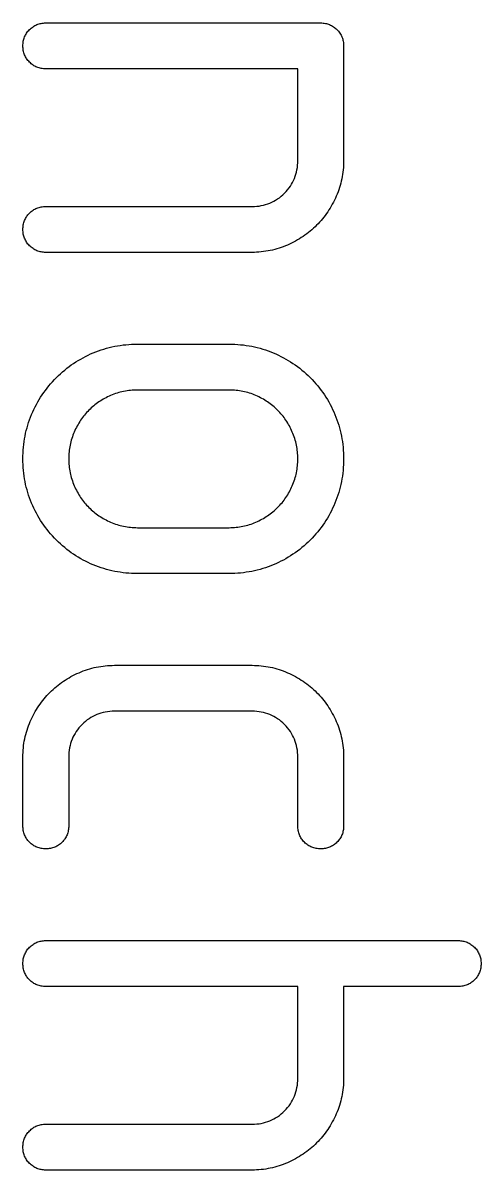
# Model space of a CAD drawing. Extents: x -220 to 711, y -42 to 774.
# Drawn here: x -164.97 to -146.97, y 170.2 to 215.2 of the extents above; entities that cross this region are included whole.
import ezdxf

# ---------------------------------------------------------------- set-up
doc = ezdxf.new("R2010")
doc.units = 0
doc.layers.get('0').update_dxf_attribs({"linetype": 'CONTINUOUS'})

msp = doc.modelspace()

# ---------------------------------------------------------------- linework, layer by layer
for p, q in [((-164.0703, 215.199), (-153.2703, 215.199)), ((-152.3703, 214.299), (-152.3703, 209.799)), ((-154.1703, 213.399), (-164.0703, 213.399)), ((-154.1703, 209.799), (-154.1703, 213.399)), ((-164.0703, 207.999), (-155.9703, 207.999)), ((-155.9703, 206.199), (-164.0703, 206.199)), ((-160.4703, 202.599), (-156.8703, 202.599)), ((-156.8703, 200.799), (-160.4703, 200.799)), ((-160.4703, 195.399), (-156.8703, 195.399)), ((-156.8703, 193.599), (-160.4703, 193.599)), ((-161.3703, 189.999), (-155.9703, 189.999)), ((-155.9703, 188.199), (-161.3703, 188.199)), ((-164.9703, 183.699), (-164.9703, 186.399)), ((-163.1703, 186.399), (-163.1703, 183.699)), ((-154.1703, 183.699), (-154.1703, 186.399)), ((-152.3703, 186.399), (-152.3703, 183.699)), ((-164.0703, 179.199), (-147.8703, 179.199)), ((-154.1703, 177.399), (-164.0703, 177.399)), ((-154.1703, 173.799), (-154.1703, 177.399)), ((-147.8703, 177.399), (-152.3703, 177.399)), ((-152.3703, 177.399), (-152.3703, 173.799)), ((-164.0703, 171.999), (-155.9703, 171.999)), ((-155.9703, 170.199), (-164.0703, 170.199))]:
    msp.add_line(p, q)
for points in [[(-164.7093, 214.938), (-164.6763, 214.9696), (-164.6423, 214.9991), (-164.6074, 215.0267), (-164.5715, 215.0521), (-164.5348, 215.0756), (-164.4971, 215.097), (-164.4586, 215.1164), (-164.4191, 215.1337), (-164.3787, 215.149), (-164.3374, 215.1623), (-164.2952, 215.1735), (-164.252, 215.1826), (-164.208, 215.1898), (-164.163, 215.1949), (-164.1171, 215.1979), (-164.0703, 215.199)], [(-153.2703, 215.199), (-153.2235, 215.1979), (-153.1777, 215.1949), (-153.1327, 215.1898), (-153.0887, 215.1826), (-153.0455, 215.1735), (-153.0033, 215.1623), (-152.962, 215.149), (-152.9216, 215.1337), (-152.8821, 215.1164), (-152.8435, 215.097), (-152.8059, 215.0756), (-152.7692, 215.0521), (-152.7333, 215.0267), (-152.6984, 214.9991), (-152.6644, 214.9696), (-152.6313, 214.938)], [(-164.9703, 214.299), (-164.9693, 214.3458), (-164.9663, 214.3916), (-164.9612, 214.4366), (-164.954, 214.4806), (-164.9449, 214.5238), (-164.9336, 214.566), (-164.9204, 214.6073), (-164.9051, 214.6477), (-164.8878, 214.6872), (-164.8684, 214.7258), (-164.847, 214.7634), (-164.8235, 214.8001), (-164.798, 214.836), (-164.7705, 214.8709), (-164.7409, 214.9049), (-164.7093, 214.938)], [(-152.6313, 214.938), (-152.5997, 214.9049), (-152.5702, 214.8709), (-152.5426, 214.836), (-152.5172, 214.8001), (-152.4937, 214.7634), (-152.4723, 214.7258), (-152.4529, 214.6872), (-152.4356, 214.6477), (-152.4203, 214.6073), (-152.407, 214.566), (-152.3958, 214.5238), (-152.3867, 214.4806), (-152.3795, 214.4366), (-152.3744, 214.3916), (-152.3714, 214.3458), (-152.3703, 214.299)], [(-164.7093, 213.66), (-164.7409, 213.693), (-164.7705, 213.727), (-164.798, 213.7619), (-164.8235, 213.7978), (-164.847, 213.8345), (-164.8684, 213.8722), (-164.8878, 213.9107), (-164.9051, 213.9502), (-164.9204, 213.9906), (-164.9336, 214.0319), (-164.9449, 214.0741), (-164.954, 214.1173), (-164.9612, 214.1613), (-164.9663, 214.2063), (-164.9693, 214.2522), (-164.9703, 214.299)], [(-164.0703, 213.399), (-164.1171, 213.4), (-164.163, 213.403), (-164.208, 213.4081), (-164.252, 213.4153), (-164.2952, 213.4244), (-164.3374, 213.4357), (-164.3787, 213.4489), (-164.4191, 213.4642), (-164.4586, 213.4815), (-164.4971, 213.5009), (-164.5348, 213.5223), (-164.5715, 213.5458), (-164.6074, 213.5713), (-164.6423, 213.5988), (-164.6763, 213.6284), (-164.7093, 213.66)], [(-154.6923, 208.521), (-154.6291, 208.5871), (-154.57, 208.6551), (-154.5149, 208.7249), (-154.464, 208.7966), (-154.4171, 208.8701), (-154.3742, 208.9454), (-154.3355, 209.0225), (-154.3008, 209.1015), (-154.2703, 209.1822), (-154.2437, 209.2649), (-154.2213, 209.3493), (-154.203, 209.4356), (-154.1887, 209.5237), (-154.1785, 209.6136), (-154.1724, 209.7054), (-154.1703, 209.799)], [(-152.3703, 209.799), (-152.3715, 209.707), (-152.3748, 209.6157), (-152.3805, 209.5251), (-152.3883, 209.435), (-152.3985, 209.3456), (-152.4108, 209.2568), (-152.4255, 209.1687), (-152.4423, 209.0812), (-152.4615, 208.9943), (-152.4828, 208.9081), (-152.5065, 208.8225), (-152.5323, 208.7375), (-152.5605, 208.6532), (-152.5908, 208.5695), (-152.6235, 208.4864), (-152.6583, 208.404)], [(-155.9703, 207.999), (-155.8768, 208.001), (-155.785, 208.0071), (-155.6951, 208.0173), (-155.607, 208.0316), (-155.5207, 208.0499), (-155.4362, 208.0724), (-155.3536, 208.0989), (-155.2728, 208.1295), (-155.1939, 208.1641), (-155.1167, 208.2029), (-155.0414, 208.2457), (-154.968, 208.2926), (-154.8963, 208.3436), (-154.8265, 208.3986), (-154.7585, 208.4577), (-154.6923, 208.521)], [(-152.6583, 208.404), (-152.6951, 208.3225), (-152.7334, 208.2424), (-152.7733, 208.1636), (-152.8147, 208.0861), (-152.8577, 208.01), (-152.9022, 207.9353), (-152.9482, 207.8618), (-152.9958, 207.7897), (-153.045, 207.7189), (-153.0957, 207.6495), (-153.1479, 207.5814), (-153.2017, 207.5146), (-153.2571, 207.4492), (-153.3139, 207.3851), (-153.3724, 207.3224), (-153.4323, 207.261)], [(-164.7093, 207.738), (-164.6763, 207.7696), (-164.6423, 207.7991), (-164.6074, 207.8267), (-164.5715, 207.8521), (-164.5348, 207.8756), (-164.4971, 207.897), (-164.4586, 207.9164), (-164.4191, 207.9337), (-164.3787, 207.949), (-164.3374, 207.9623), (-164.2952, 207.9735), (-164.252, 207.9826), (-164.208, 207.9898), (-164.163, 207.9949), (-164.1171, 207.9979), (-164.0703, 207.999)], [(-164.9703, 207.099), (-164.9693, 207.1458), (-164.9663, 207.1916), (-164.9612, 207.2366), (-164.954, 207.2806), (-164.9449, 207.3238), (-164.9336, 207.366), (-164.9204, 207.4073), (-164.9051, 207.4477), (-164.8878, 207.4872), (-164.8684, 207.5258), (-164.847, 207.5634), (-164.8235, 207.6001), (-164.798, 207.636), (-164.7705, 207.6709), (-164.7409, 207.7049), (-164.7093, 207.738)], [(-164.7093, 206.46), (-164.7409, 206.493), (-164.7705, 206.527), (-164.798, 206.5619), (-164.8235, 206.5978), (-164.847, 206.6345), (-164.8684, 206.6722), (-164.8878, 206.7107), (-164.9051, 206.7502), (-164.9204, 206.7906), (-164.9336, 206.8319), (-164.9449, 206.8741), (-164.954, 206.9173), (-164.9612, 206.9613), (-164.9663, 207.0063), (-164.9693, 207.0522), (-164.9703, 207.099)], [(-153.4323, 207.261), (-153.4938, 207.201), (-153.5565, 207.1426), (-153.6206, 207.0857), (-153.686, 207.0303), (-153.7528, 206.9765), (-153.8209, 206.9243), (-153.8903, 206.8736), (-153.9611, 206.8245), (-154.0332, 206.7769), (-154.1066, 206.7308), (-154.1814, 206.6863), (-154.2575, 206.6433), (-154.335, 206.6019), (-154.4138, 206.5621), (-154.4939, 206.5237), (-154.5753, 206.487)], [(-164.0703, 206.199), (-164.1171, 206.2), (-164.163, 206.203), (-164.208, 206.2081), (-164.252, 206.2153), (-164.2952, 206.2244), (-164.3374, 206.2357), (-164.3787, 206.2489), (-164.4191, 206.2642), (-164.4586, 206.2815), (-164.4971, 206.3009), (-164.5348, 206.3223), (-164.5715, 206.3458), (-164.6074, 206.3713), (-164.6423, 206.3988), (-164.6763, 206.4284), (-164.7093, 206.46)], [(-154.5753, 206.487), (-154.6578, 206.4521), (-154.7409, 206.4195), (-154.8246, 206.3891), (-154.9089, 206.361), (-154.9939, 206.3351), (-155.0795, 206.3115), (-155.1657, 206.2901), (-155.2526, 206.271), (-155.3401, 206.2541), (-155.4282, 206.2395), (-155.517, 206.2271), (-155.6064, 206.217), (-155.6964, 206.2091), (-155.7871, 206.2035), (-155.8784, 206.2001), (-155.9703, 206.199)], [(-162.2073, 202.257), (-162.1046, 202.2984), (-162.001, 202.3371), (-161.8967, 202.3732), (-161.7917, 202.4066), (-161.6858, 202.4373), (-161.5792, 202.4654), (-161.4718, 202.4907), (-161.3636, 202.5135), (-161.2546, 202.5335), (-161.1449, 202.5509), (-161.0344, 202.5656), (-160.9232, 202.5776), (-160.8111, 202.5869), (-160.6983, 202.5936), (-160.5847, 202.5976), (-160.4703, 202.599)], [(-156.8703, 202.599), (-156.756, 202.5976), (-156.6424, 202.5936), (-156.5296, 202.5869), (-156.4175, 202.5776), (-156.3063, 202.5656), (-156.1958, 202.5509), (-156.086, 202.5335), (-155.9771, 202.5135), (-155.8689, 202.4907), (-155.7615, 202.4654), (-155.6549, 202.4373), (-155.549, 202.4066), (-155.4439, 202.3732), (-155.3396, 202.3371), (-155.2361, 202.2984), (-155.1333, 202.257)], [(-163.6563, 201.285), (-163.5769, 201.3626), (-163.4959, 201.438), (-163.4134, 201.5111), (-163.3295, 201.582), (-163.2441, 201.6506), (-163.1573, 201.717), (-163.0689, 201.7811), (-162.9791, 201.843), (-162.8878, 201.9026), (-162.795, 201.96), (-162.7008, 202.0151), (-162.605, 202.068), (-162.5078, 202.1186), (-162.4091, 202.167), (-162.309, 202.2131), (-162.2073, 202.257)], [(-155.1333, 202.257), (-155.0317, 202.2131), (-154.9315, 202.167), (-154.8329, 202.1186), (-154.7357, 202.068), (-154.6399, 202.0151), (-154.5457, 201.96), (-154.4529, 201.9026), (-154.3616, 201.843), (-154.2718, 201.7811), (-154.1834, 201.717), (-154.0965, 201.6506), (-154.0112, 201.582), (-153.9272, 201.5111), (-153.8448, 201.438), (-153.7638, 201.3626), (-153.6843, 201.285)], [(-164.6283, 199.836), (-164.5845, 199.9376), (-164.5383, 200.0378), (-164.49, 200.1364), (-164.4393, 200.2336), (-164.3865, 200.3294), (-164.3313, 200.4236), (-164.274, 200.5164), (-164.2143, 200.6077), (-164.1525, 200.6975), (-164.0883, 200.7859), (-164.022, 200.8728), (-163.9533, 200.9581), (-163.8825, 201.0421), (-163.8093, 201.1245), (-163.734, 201.2055), (-163.6563, 201.285)], [(-153.6843, 201.285), (-153.6067, 201.2055), (-153.5313, 201.1245), (-153.4582, 201.0421), (-153.3873, 200.9581), (-153.3187, 200.8728), (-153.2523, 200.7859), (-153.1882, 200.6975), (-153.1263, 200.6077), (-153.0667, 200.5164), (-153.0093, 200.4236), (-152.9542, 200.3294), (-152.9013, 200.2336), (-152.8507, 200.1364), (-152.8023, 200.0378), (-152.7562, 199.9376), (-152.7123, 199.836)], [(-160.4703, 200.799), (-160.5398, 200.7981), (-160.6089, 200.7956), (-160.6774, 200.7914), (-160.7454, 200.7855), (-160.8129, 200.7779), (-160.88, 200.7686), (-160.9465, 200.7576), (-161.0126, 200.745), (-161.0782, 200.7306), (-161.1432, 200.7146), (-161.2078, 200.6969), (-161.2719, 200.6775), (-161.3355, 200.6564), (-161.3986, 200.6336), (-161.4612, 200.6091), (-161.5233, 200.583)], [(-155.8173, 200.583), (-155.8795, 200.6091), (-155.9421, 200.6336), (-156.0052, 200.6564), (-156.0688, 200.6775), (-156.1329, 200.6969), (-156.1974, 200.7146), (-156.2625, 200.7306), (-156.3281, 200.745), (-156.3941, 200.7576), (-156.4607, 200.7686), (-156.5277, 200.7779), (-156.5953, 200.7855), (-156.6633, 200.7914), (-156.7318, 200.7956), (-156.8008, 200.7981), (-156.8703, 200.799)], [(-161.5233, 200.583), (-161.5847, 200.5554), (-161.645, 200.5267), (-161.7042, 200.4969), (-161.7624, 200.466), (-161.8195, 200.4339), (-161.8756, 200.4007), (-161.9306, 200.3664), (-161.9846, 200.331), (-162.0375, 200.2944), (-162.0894, 200.2567), (-162.1402, 200.2179), (-162.1899, 200.178), (-162.2386, 200.1369), (-162.2862, 200.0947), (-162.3328, 200.0514), (-162.3783, 200.007)], [(-154.9623, 200.007), (-155.0079, 200.0514), (-155.0544, 200.0947), (-155.1021, 200.1369), (-155.1508, 200.178), (-155.2005, 200.2179), (-155.2513, 200.2567), (-155.3032, 200.2944), (-155.3561, 200.331), (-155.4101, 200.3664), (-155.4651, 200.4007), (-155.5211, 200.4339), (-155.5783, 200.466), (-155.6365, 200.4969), (-155.6957, 200.5267), (-155.756, 200.5554), (-155.8173, 200.583)], [(-164.9703, 198.099), (-164.969, 198.2133), (-164.965, 198.3269), (-164.9583, 198.4397), (-164.949, 198.5518), (-164.9369, 198.663), (-164.9222, 198.7735), (-164.9049, 198.8833), (-164.8848, 198.9922), (-164.8621, 199.1004), (-164.8367, 199.2078), (-164.8087, 199.3144), (-164.778, 199.4203), (-164.7446, 199.5254), (-164.7085, 199.6297), (-164.6698, 199.7332), (-164.6283, 199.836)], [(-162.3783, 200.007), (-162.4228, 199.9614), (-162.4661, 199.9148), (-162.5083, 199.8672), (-162.5493, 199.8185), (-162.5893, 199.7688), (-162.6281, 199.718), (-162.6658, 199.6661), (-162.7023, 199.6132), (-162.7378, 199.5592), (-162.7721, 199.5042), (-162.8053, 199.4482), (-162.8373, 199.391), (-162.8683, 199.3328), (-162.8981, 199.2736), (-162.9268, 199.2133), (-162.9543, 199.152)], [(-154.3863, 199.152), (-154.4139, 199.2133), (-154.4426, 199.2736), (-154.4724, 199.3328), (-154.5033, 199.391), (-154.5354, 199.4482), (-154.5686, 199.5042), (-154.6029, 199.5592), (-154.6383, 199.6132), (-154.6749, 199.6661), (-154.7126, 199.718), (-154.7514, 199.7688), (-154.7913, 199.8185), (-154.8324, 199.8672), (-154.8746, 199.9148), (-154.9179, 199.9614), (-154.9623, 200.007)], [(-152.7123, 199.836), (-152.6709, 199.7332), (-152.6322, 199.6297), (-152.5961, 199.5254), (-152.5627, 199.4203), (-152.532, 199.3144), (-152.5039, 199.2078), (-152.4786, 199.1004), (-152.4558, 198.9922), (-152.4358, 198.8833), (-152.4184, 198.7735), (-152.4037, 198.663), (-152.3917, 198.5518), (-152.3824, 198.4397), (-152.3757, 198.3269), (-152.3717, 198.2133), (-152.3703, 198.099)], [(-162.9543, 199.152), (-162.9805, 199.0898), (-163.005, 199.0272), (-163.0277, 198.9641), (-163.0488, 198.9005), (-163.0682, 198.8364), (-163.086, 198.7718), (-163.102, 198.7068), (-163.1163, 198.6412), (-163.129, 198.5752), (-163.14, 198.5086), (-163.1492, 198.4416), (-163.1568, 198.374), (-163.1627, 198.306), (-163.167, 198.2375), (-163.1695, 198.1685), (-163.1703, 198.099)], [(-154.1703, 198.099), (-154.1712, 198.1685), (-154.1737, 198.2375), (-154.1779, 198.306), (-154.1838, 198.374), (-154.1914, 198.4416), (-154.2007, 198.5086), (-154.2117, 198.5752), (-154.2243, 198.6412), (-154.2387, 198.7068), (-154.2547, 198.7718), (-154.2724, 198.8364), (-154.2918, 198.9005), (-154.3129, 198.9641), (-154.3357, 199.0272), (-154.3602, 199.0898), (-154.3863, 199.152)], [(-164.6283, 196.362), (-164.6698, 196.4647), (-164.7085, 196.5683), (-164.7446, 196.6726), (-164.778, 196.7776), (-164.8087, 196.8835), (-164.8367, 196.9901), (-164.8621, 197.0975), (-164.8848, 197.2057), (-164.9049, 197.3147), (-164.9222, 197.4244), (-164.9369, 197.5349), (-164.949, 197.6461), (-164.9583, 197.7582), (-164.965, 197.871), (-164.969, 197.9846), (-164.9703, 198.099)], [(-163.1703, 198.099), (-163.1695, 198.0295), (-163.167, 197.9604), (-163.1627, 197.8919), (-163.1568, 197.8239), (-163.1492, 197.7564), (-163.14, 197.6893), (-163.129, 197.6228), (-163.1163, 197.5567), (-163.102, 197.4911), (-163.086, 197.4261), (-163.0682, 197.3615), (-163.0488, 197.2974), (-163.0277, 197.2338), (-163.005, 197.1707), (-162.9805, 197.1081), (-162.9543, 197.046)], [(-154.3863, 197.046), (-154.3602, 197.1081), (-154.3357, 197.1707), (-154.3129, 197.2338), (-154.2918, 197.2974), (-154.2724, 197.3615), (-154.2547, 197.4261), (-154.2387, 197.4911), (-154.2243, 197.5567), (-154.2117, 197.6228), (-154.2007, 197.6893), (-154.1914, 197.7564), (-154.1838, 197.8239), (-154.1779, 197.8919), (-154.1737, 197.9604), (-154.1712, 198.0295), (-154.1703, 198.099)], [(-152.3703, 198.099), (-152.3717, 197.9846), (-152.3757, 197.871), (-152.3824, 197.7582), (-152.3917, 197.6461), (-152.4037, 197.5349), (-152.4184, 197.4244), (-152.4358, 197.3147), (-152.4558, 197.2057), (-152.4786, 197.0975), (-152.5039, 196.9901), (-152.532, 196.8835), (-152.5627, 196.7776), (-152.5961, 196.6726), (-152.6322, 196.5683), (-152.6709, 196.4647), (-152.7123, 196.362)], [(-162.9543, 197.046), (-162.9268, 196.9846), (-162.8981, 196.9243), (-162.8683, 196.8651), (-162.8373, 196.8069), (-162.8053, 196.7498), (-162.7721, 196.6937), (-162.7378, 196.6387), (-162.7023, 196.5847), (-162.6658, 196.5318), (-162.6281, 196.4799), (-162.5893, 196.4291), (-162.5493, 196.3794), (-162.5083, 196.3307), (-162.4661, 196.2831), (-162.4228, 196.2365), (-162.3783, 196.191)], [(-154.9623, 196.191), (-154.9179, 196.2365), (-154.8746, 196.2831), (-154.8324, 196.3307), (-154.7913, 196.3794), (-154.7514, 196.4291), (-154.7126, 196.4799), (-154.6749, 196.5318), (-154.6383, 196.5847), (-154.6029, 196.6387), (-154.5686, 196.6937), (-154.5354, 196.7498), (-154.5033, 196.8069), (-154.4724, 196.8651), (-154.4426, 196.9243), (-154.4139, 196.9846), (-154.3863, 197.046)], [(-163.6563, 194.913), (-163.734, 194.9924), (-163.8093, 195.0734), (-163.8825, 195.1559), (-163.9533, 195.2398), (-164.022, 195.3252), (-164.0883, 195.412), (-164.1525, 195.5004), (-164.2143, 195.5902), (-164.274, 195.6815), (-164.3313, 195.7743), (-164.3865, 195.8685), (-164.4393, 195.9643), (-164.49, 196.0615), (-164.5383, 196.1602), (-164.5845, 196.2603), (-164.6283, 196.362)], [(-152.7123, 196.362), (-152.7562, 196.2603), (-152.8023, 196.1602), (-152.8507, 196.0615), (-152.9013, 195.9643), (-152.9542, 195.8685), (-153.0093, 195.7743), (-153.0667, 195.6815), (-153.1263, 195.5902), (-153.1882, 195.5004), (-153.2523, 195.412), (-153.3187, 195.3252), (-153.3873, 195.2398), (-153.4582, 195.1559), (-153.5313, 195.0734), (-153.6067, 194.9924), (-153.6843, 194.913)], [(-162.3783, 196.191), (-162.3328, 196.1465), (-162.2862, 196.1032), (-162.2386, 196.061), (-162.1899, 196.02), (-162.1402, 195.98), (-162.0894, 195.9412), (-162.0375, 195.9035), (-161.9846, 195.867), (-161.9306, 195.8315), (-161.8756, 195.7972), (-161.8195, 195.764), (-161.7624, 195.732), (-161.7042, 195.701), (-161.645, 195.6712), (-161.5847, 195.6425), (-161.5233, 195.615)], [(-155.8173, 195.615), (-155.756, 195.6425), (-155.6957, 195.6712), (-155.6365, 195.701), (-155.5783, 195.732), (-155.5211, 195.764), (-155.4651, 195.7972), (-155.4101, 195.8315), (-155.3561, 195.867), (-155.3032, 195.9035), (-155.2513, 195.9412), (-155.2005, 195.98), (-155.1508, 196.02), (-155.1021, 196.061), (-155.0544, 196.1032), (-155.0079, 196.1465), (-154.9623, 196.191)], [(-161.5233, 195.615), (-161.4612, 195.5888), (-161.3986, 195.5643), (-161.3355, 195.5416), (-161.2719, 195.5205), (-161.2078, 195.5011), (-161.1432, 195.4833), (-161.0782, 195.4673), (-161.0126, 195.453), (-160.9465, 195.4403), (-160.88, 195.4293), (-160.8129, 195.4201), (-160.7454, 195.4125), (-160.6774, 195.4066), (-160.6089, 195.4023), (-160.5398, 195.3998), (-160.4703, 195.399)], [(-156.8703, 195.399), (-156.8008, 195.3998), (-156.7318, 195.4023), (-156.6633, 195.4066), (-156.5953, 195.4125), (-156.5277, 195.4201), (-156.4607, 195.4293), (-156.3941, 195.4403), (-156.3281, 195.453), (-156.2625, 195.4673), (-156.1974, 195.4833), (-156.1329, 195.5011), (-156.0688, 195.5205), (-156.0052, 195.5416), (-155.9421, 195.5643), (-155.8795, 195.5888), (-155.8173, 195.615)], [(-162.2073, 193.941), (-162.309, 193.9848), (-162.4091, 194.031), (-162.5078, 194.0793), (-162.605, 194.13), (-162.7008, 194.1828), (-162.795, 194.238), (-162.8878, 194.2953), (-162.9791, 194.355), (-163.0689, 194.4168), (-163.1573, 194.481), (-163.2441, 194.5473), (-163.3295, 194.616), (-163.4134, 194.6868), (-163.4959, 194.76), (-163.5769, 194.8353), (-163.6563, 194.913)], [(-153.6843, 194.913), (-153.7638, 194.8353), (-153.8448, 194.76), (-153.9272, 194.6868), (-154.0112, 194.616), (-154.0965, 194.5473), (-154.1834, 194.481), (-154.2718, 194.4168), (-154.3616, 194.355), (-154.4529, 194.2953), (-154.5457, 194.238), (-154.6399, 194.1828), (-154.7357, 194.13), (-154.8329, 194.0793), (-154.9315, 194.031), (-155.0317, 193.9848), (-155.1333, 193.941)], [(-160.4703, 193.599), (-160.5847, 193.6003), (-160.6983, 193.6043), (-160.8111, 193.611), (-160.9232, 193.6203), (-161.0344, 193.6324), (-161.1449, 193.6471), (-161.2546, 193.6644), (-161.3636, 193.6845), (-161.4718, 193.7072), (-161.5792, 193.7326), (-161.6858, 193.7606), (-161.7917, 193.7913), (-161.8967, 193.8247), (-162.001, 193.8608), (-162.1046, 193.8995), (-162.2073, 193.941)], [(-155.1333, 193.941), (-155.2361, 193.8995), (-155.3396, 193.8608), (-155.4439, 193.8247), (-155.549, 193.7913), (-155.6549, 193.7606), (-155.7615, 193.7326), (-155.8689, 193.7072), (-155.9771, 193.6845), (-156.086, 193.6644), (-156.1958, 193.6471), (-156.3063, 193.6324), (-156.4175, 193.6203), (-156.5296, 193.611), (-156.6424, 193.6043), (-156.756, 193.6003), (-156.8703, 193.599)], [(-162.7653, 189.711), (-162.6829, 189.7458), (-162.5998, 189.7785), (-162.5161, 189.8088), (-162.4318, 189.837), (-162.3468, 189.8628), (-162.2612, 189.8865), (-162.175, 189.9078), (-162.0881, 189.927), (-162.0006, 189.9438), (-161.9124, 189.9585), (-161.8237, 189.9708), (-161.7343, 189.981), (-161.6442, 189.9888), (-161.5536, 189.9945), (-161.4623, 189.9978), (-161.3703, 189.999)], [(-155.9703, 189.999), (-155.8784, 189.9978), (-155.7871, 189.9945), (-155.6964, 189.9888), (-155.6064, 189.981), (-155.517, 189.9708), (-155.4282, 189.9585), (-155.3401, 189.9438), (-155.2526, 189.927), (-155.1657, 189.9078), (-155.0795, 189.8865), (-154.9939, 189.8628), (-154.9089, 189.837), (-154.8246, 189.8088), (-154.7409, 189.7785), (-154.6578, 189.7458), (-154.5753, 189.711)], [(-163.9083, 188.937), (-163.8469, 188.9969), (-163.7842, 189.0554), (-163.7201, 189.1122), (-163.6547, 189.1676), (-163.5879, 189.2214), (-163.5198, 189.2736), (-163.4504, 189.3243), (-163.3796, 189.3735), (-163.3075, 189.4211), (-163.234, 189.4671), (-163.1593, 189.5116), (-163.0832, 189.5546), (-163.0057, 189.596), (-162.9269, 189.6359), (-162.8468, 189.6742), (-162.7653, 189.711)], [(-154.5753, 189.711), (-154.4939, 189.6742), (-154.4138, 189.6359), (-154.335, 189.596), (-154.2575, 189.5546), (-154.1814, 189.5116), (-154.1066, 189.4671), (-154.0332, 189.4211), (-153.9611, 189.3735), (-153.8903, 189.3243), (-153.8209, 189.2736), (-153.7528, 189.2214), (-153.686, 189.1676), (-153.6206, 189.1122), (-153.5565, 189.0554), (-153.4938, 188.9969), (-153.4323, 188.937)], [(-164.6823, 187.794), (-164.6456, 187.8754), (-164.6072, 187.9555), (-164.5674, 188.0343), (-164.526, 188.1118), (-164.483, 188.1879), (-164.4385, 188.2627), (-164.3924, 188.3361), (-164.3448, 188.4082), (-164.2957, 188.479), (-164.245, 188.5484), (-164.1928, 188.6165), (-164.139, 188.6833), (-164.0836, 188.7487), (-164.0267, 188.8128), (-163.9683, 188.8755), (-163.9083, 188.937)], [(-153.4323, 188.937), (-153.3724, 188.8755), (-153.3139, 188.8128), (-153.2571, 188.7487), (-153.2017, 188.6833), (-153.1479, 188.6165), (-153.0957, 188.5484), (-153.045, 188.479), (-152.9958, 188.4082), (-152.9482, 188.3361), (-152.9022, 188.2627), (-152.8577, 188.1879), (-152.8147, 188.1118), (-152.7733, 188.0343), (-152.7334, 187.9555), (-152.6951, 187.8754), (-152.6583, 187.794)], [(-161.3703, 188.199), (-161.4639, 188.1969), (-161.5557, 188.1908), (-161.6456, 188.1806), (-161.7337, 188.1663), (-161.82, 188.148), (-161.9044, 188.1256), (-161.9871, 188.099), (-162.0678, 188.0685), (-162.1468, 188.0338), (-162.2239, 187.9951), (-162.2992, 187.9522), (-162.3727, 187.9053), (-162.4444, 187.8544), (-162.5142, 187.7993), (-162.5822, 187.7402), (-162.6483, 187.677)], [(-154.6923, 187.677), (-154.7585, 187.7402), (-154.8265, 187.7993), (-154.8963, 187.8544), (-154.968, 187.9053), (-155.0414, 187.9522), (-155.1167, 187.9951), (-155.1939, 188.0338), (-155.2728, 188.0685), (-155.3536, 188.099), (-155.4362, 188.1256), (-155.5207, 188.148), (-155.607, 188.1663), (-155.6951, 188.1806), (-155.785, 188.1908), (-155.8768, 188.1969), (-155.9703, 188.199)], [(-164.9703, 186.399), (-164.9692, 186.4909), (-164.9658, 186.5822), (-164.9602, 186.6729), (-164.9523, 186.7629), (-164.9422, 186.8523), (-164.9298, 186.9411), (-164.9152, 187.0292), (-164.8983, 187.1167), (-164.8792, 187.2036), (-164.8578, 187.2898), (-164.8342, 187.3754), (-164.8083, 187.4604), (-164.7802, 187.5447), (-164.7498, 187.6284), (-164.7172, 187.7115), (-164.6823, 187.794)], [(-162.6483, 187.677), (-162.7116, 187.6108), (-162.7707, 187.5428), (-162.8257, 187.473), (-162.8767, 187.4013), (-162.9236, 187.3279), (-162.9664, 187.2526), (-163.0052, 187.1754), (-163.0398, 187.0965), (-163.0704, 187.0157), (-163.0969, 186.9331), (-163.1194, 186.8486), (-163.1377, 186.7623), (-163.152, 186.6742), (-163.1622, 186.5843), (-163.1683, 186.4925), (-163.1703, 186.399)], [(-154.1703, 186.399), (-154.1724, 186.4925), (-154.1785, 186.5843), (-154.1887, 186.6742), (-154.203, 186.7623), (-154.2213, 186.8486), (-154.2437, 186.9331), (-154.2703, 187.0157), (-154.3008, 187.0965), (-154.3355, 187.1754), (-154.3742, 187.2526), (-154.4171, 187.3279), (-154.464, 187.4013), (-154.5149, 187.473), (-154.57, 187.5428), (-154.6291, 187.6108), (-154.6923, 187.677)], [(-152.6583, 187.794), (-152.6235, 187.7115), (-152.5908, 187.6284), (-152.5605, 187.5447), (-152.5323, 187.4604), (-152.5065, 187.3754), (-152.4828, 187.2898), (-152.4615, 187.2036), (-152.4423, 187.1167), (-152.4255, 187.0292), (-152.4108, 186.9411), (-152.3985, 186.8523), (-152.3883, 186.7629), (-152.3805, 186.6729), (-152.3748, 186.5822), (-152.3715, 186.4909), (-152.3703, 186.399)], [(-164.7093, 183.06), (-164.7409, 183.093), (-164.7705, 183.127), (-164.798, 183.1619), (-164.8235, 183.1978), (-164.847, 183.2345), (-164.8684, 183.2722), (-164.8878, 183.3107), (-164.9051, 183.3502), (-164.9204, 183.3906), (-164.9336, 183.4319), (-164.9449, 183.4741), (-164.954, 183.5173), (-164.9612, 183.5613), (-164.9663, 183.6063), (-164.9693, 183.6522), (-164.9703, 183.699)], [(-163.1703, 183.699), (-163.1714, 183.6522), (-163.1744, 183.6063), (-163.1795, 183.5613), (-163.1867, 183.5173), (-163.1958, 183.4741), (-163.207, 183.4319), (-163.2203, 183.3906), (-163.2356, 183.3502), (-163.2529, 183.3107), (-163.2723, 183.2722), (-163.2937, 183.2345), (-163.3172, 183.1978), (-163.3426, 183.1619), (-163.3702, 183.127), (-163.3997, 183.093), (-163.4313, 183.06)], [(-153.9093, 183.06), (-153.9409, 183.093), (-153.9705, 183.127), (-153.998, 183.1619), (-154.0235, 183.1978), (-154.047, 183.2345), (-154.0684, 183.2722), (-154.0878, 183.3107), (-154.1051, 183.3502), (-154.1204, 183.3906), (-154.1336, 183.4319), (-154.1449, 183.4741), (-154.154, 183.5173), (-154.1612, 183.5613), (-154.1663, 183.6063), (-154.1693, 183.6522), (-154.1703, 183.699)], [(-152.3703, 183.699), (-152.3714, 183.6522), (-152.3744, 183.6063), (-152.3795, 183.5613), (-152.3867, 183.5173), (-152.3958, 183.4741), (-152.407, 183.4319), (-152.4203, 183.3906), (-152.4356, 183.3502), (-152.4529, 183.3107), (-152.4723, 183.2722), (-152.4937, 183.2345), (-152.5172, 183.1978), (-152.5426, 183.1619), (-152.5702, 183.127), (-152.5997, 183.093), (-152.6313, 183.06)], [(-164.0703, 182.799), (-164.1171, 182.8), (-164.163, 182.803), (-164.208, 182.8081), (-164.252, 182.8153), (-164.2952, 182.8244), (-164.3374, 182.8357), (-164.3787, 182.8489), (-164.4191, 182.8642), (-164.4586, 182.8815), (-164.4971, 182.9009), (-164.5348, 182.9223), (-164.5715, 182.9458), (-164.6074, 182.9713), (-164.6423, 182.9988), (-164.6763, 183.0284), (-164.7093, 183.06)], [(-163.4313, 183.06), (-163.4644, 183.0284), (-163.4984, 182.9988), (-163.5333, 182.9713), (-163.5692, 182.9458), (-163.6059, 182.9223), (-163.6435, 182.9009), (-163.6821, 182.8815), (-163.7216, 182.8642), (-163.762, 182.8489), (-163.8033, 182.8357), (-163.8455, 182.8244), (-163.8887, 182.8153), (-163.9327, 182.8081), (-163.9777, 182.803), (-164.0235, 182.8), (-164.0703, 182.799)], [(-153.2703, 182.799), (-153.3171, 182.8), (-153.363, 182.803), (-153.408, 182.8081), (-153.452, 182.8153), (-153.4952, 182.8244), (-153.5374, 182.8357), (-153.5787, 182.8489), (-153.6191, 182.8642), (-153.6586, 182.8815), (-153.6971, 182.9009), (-153.7348, 182.9223), (-153.7715, 182.9458), (-153.8074, 182.9713), (-153.8423, 182.9988), (-153.8763, 183.0284), (-153.9093, 183.06)], [(-152.6313, 183.06), (-152.6644, 183.0284), (-152.6984, 182.9988), (-152.7333, 182.9713), (-152.7692, 182.9458), (-152.8059, 182.9223), (-152.8435, 182.9009), (-152.8821, 182.8815), (-152.9216, 182.8642), (-152.962, 182.8489), (-153.0033, 182.8357), (-153.0455, 182.8244), (-153.0887, 182.8153), (-153.1327, 182.8081), (-153.1777, 182.803), (-153.2235, 182.8), (-153.2703, 182.799)], [(-164.7093, 178.938), (-164.6763, 178.9696), (-164.6423, 178.9991), (-164.6074, 179.0267), (-164.5715, 179.0521), (-164.5348, 179.0756), (-164.4971, 179.097), (-164.4586, 179.1164), (-164.4191, 179.1337), (-164.3787, 179.149), (-164.3374, 179.1623), (-164.2952, 179.1735), (-164.252, 179.1826), (-164.208, 179.1898), (-164.163, 179.1949), (-164.1171, 179.1979), (-164.0703, 179.199)], [(-147.8703, 179.199), (-147.8235, 179.1979), (-147.7777, 179.1949), (-147.7327, 179.1898), (-147.6887, 179.1826), (-147.6455, 179.1735), (-147.6033, 179.1623), (-147.562, 179.149), (-147.5216, 179.1337), (-147.4821, 179.1164), (-147.4435, 179.097), (-147.4059, 179.0756), (-147.3692, 179.0521), (-147.3333, 179.0267), (-147.2984, 178.9991), (-147.2644, 178.9696), (-147.2313, 178.938)], [(-164.9703, 178.299), (-164.9693, 178.3458), (-164.9663, 178.3916), (-164.9612, 178.4366), (-164.954, 178.4806), (-164.9449, 178.5238), (-164.9336, 178.566), (-164.9204, 178.6073), (-164.9051, 178.6477), (-164.8878, 178.6872), (-164.8684, 178.7258), (-164.847, 178.7634), (-164.8235, 178.8001), (-164.798, 178.836), (-164.7705, 178.8709), (-164.7409, 178.9049), (-164.7093, 178.938)], [(-147.2313, 178.938), (-147.1997, 178.9049), (-147.1702, 178.8709), (-147.1426, 178.836), (-147.1172, 178.8001), (-147.0937, 178.7634), (-147.0723, 178.7258), (-147.0529, 178.6872), (-147.0356, 178.6477), (-147.0203, 178.6073), (-147.007, 178.566), (-146.9958, 178.5238), (-146.9867, 178.4806), (-146.9795, 178.4366), (-146.9744, 178.3916), (-146.9714, 178.3458), (-146.9703, 178.299)], [(-164.7093, 177.66), (-164.7409, 177.693), (-164.7705, 177.727), (-164.798, 177.7619), (-164.8235, 177.7978), (-164.847, 177.8345), (-164.8684, 177.8722), (-164.8878, 177.9107), (-164.9051, 177.9502), (-164.9204, 177.9906), (-164.9336, 178.0319), (-164.9449, 178.0741), (-164.954, 178.1173), (-164.9612, 178.1613), (-164.9663, 178.2063), (-164.9693, 178.2522), (-164.9703, 178.299)], [(-146.9703, 178.299), (-146.9714, 178.2522), (-146.9744, 178.2063), (-146.9795, 178.1613), (-146.9867, 178.1173), (-146.9958, 178.0741), (-147.007, 178.0319), (-147.0203, 177.9906), (-147.0356, 177.9502), (-147.0529, 177.9107), (-147.0723, 177.8722), (-147.0937, 177.8345), (-147.1172, 177.7978), (-147.1426, 177.7619), (-147.1702, 177.727), (-147.1997, 177.693), (-147.2313, 177.66)], [(-164.0703, 177.399), (-164.1171, 177.4), (-164.163, 177.403), (-164.208, 177.4081), (-164.252, 177.4153), (-164.2952, 177.4244), (-164.3374, 177.4357), (-164.3787, 177.4489), (-164.4191, 177.4642), (-164.4586, 177.4815), (-164.4971, 177.5009), (-164.5348, 177.5223), (-164.5715, 177.5458), (-164.6074, 177.5713), (-164.6423, 177.5988), (-164.6763, 177.6284), (-164.7093, 177.66)], [(-147.2313, 177.66), (-147.2644, 177.6284), (-147.2984, 177.5988), (-147.3333, 177.5713), (-147.3692, 177.5458), (-147.4059, 177.5223), (-147.4435, 177.5009), (-147.4821, 177.4815), (-147.5216, 177.4642), (-147.562, 177.4489), (-147.6033, 177.4357), (-147.6455, 177.4244), (-147.6887, 177.4153), (-147.7327, 177.4081), (-147.7777, 177.403), (-147.8235, 177.4), (-147.8703, 177.399)], [(-154.6923, 172.521), (-154.6291, 172.5871), (-154.57, 172.6551), (-154.5149, 172.7249), (-154.464, 172.7966), (-154.4171, 172.8701), (-154.3742, 172.9454), (-154.3355, 173.0225), (-154.3008, 173.1015), (-154.2703, 173.1822), (-154.2437, 173.2649), (-154.2213, 173.3493), (-154.203, 173.4356), (-154.1887, 173.5237), (-154.1785, 173.6136), (-154.1724, 173.7054), (-154.1703, 173.799)], [(-152.3703, 173.799), (-152.3715, 173.707), (-152.3748, 173.6157), (-152.3805, 173.5251), (-152.3883, 173.435), (-152.3985, 173.3456), (-152.4108, 173.2568), (-152.4255, 173.1687), (-152.4423, 173.0812), (-152.4615, 172.9943), (-152.4828, 172.9081), (-152.5065, 172.8225), (-152.5323, 172.7375), (-152.5605, 172.6532), (-152.5908, 172.5695), (-152.6235, 172.4864), (-152.6583, 172.404)], [(-155.9703, 171.999), (-155.8768, 172.001), (-155.785, 172.0071), (-155.6951, 172.0173), (-155.607, 172.0316), (-155.5207, 172.0499), (-155.4362, 172.0724), (-155.3536, 172.0989), (-155.2728, 172.1295), (-155.1939, 172.1641), (-155.1167, 172.2029), (-155.0414, 172.2457), (-154.968, 172.2926), (-154.8963, 172.3436), (-154.8265, 172.3986), (-154.7585, 172.4577), (-154.6923, 172.521)], [(-152.6583, 172.404), (-152.6951, 172.3225), (-152.7334, 172.2424), (-152.7733, 172.1636), (-152.8147, 172.0861), (-152.8577, 172.01), (-152.9022, 171.9353), (-152.9482, 171.8618), (-152.9958, 171.7897), (-153.045, 171.7189), (-153.0957, 171.6495), (-153.1479, 171.5814), (-153.2017, 171.5146), (-153.2571, 171.4492), (-153.3139, 171.3851), (-153.3724, 171.3224), (-153.4323, 171.261)], [(-164.7093, 171.738), (-164.6763, 171.7696), (-164.6423, 171.7991), (-164.6074, 171.8267), (-164.5715, 171.8521), (-164.5348, 171.8756), (-164.4971, 171.897), (-164.4586, 171.9164), (-164.4191, 171.9337), (-164.3787, 171.949), (-164.3374, 171.9623), (-164.2952, 171.9735), (-164.252, 171.9826), (-164.208, 171.9898), (-164.163, 171.9949), (-164.1171, 171.9979), (-164.0703, 171.999)], [(-164.9703, 171.099), (-164.9693, 171.1458), (-164.9663, 171.1916), (-164.9612, 171.2366), (-164.954, 171.2806), (-164.9449, 171.3238), (-164.9336, 171.366), (-164.9204, 171.4073), (-164.9051, 171.4477), (-164.8878, 171.4872), (-164.8684, 171.5258), (-164.847, 171.5634), (-164.8235, 171.6001), (-164.798, 171.636), (-164.7705, 171.6709), (-164.7409, 171.7049), (-164.7093, 171.738)], [(-164.7093, 170.46), (-164.7409, 170.493), (-164.7705, 170.527), (-164.798, 170.5619), (-164.8235, 170.5978), (-164.847, 170.6345), (-164.8684, 170.6722), (-164.8878, 170.7107), (-164.9051, 170.7502), (-164.9204, 170.7906), (-164.9336, 170.8319), (-164.9449, 170.8741), (-164.954, 170.9173), (-164.9612, 170.9613), (-164.9663, 171.0063), (-164.9693, 171.0522), (-164.9703, 171.099)], [(-153.4323, 171.261), (-153.4938, 171.201), (-153.5565, 171.1426), (-153.6206, 171.0857), (-153.686, 171.0303), (-153.7528, 170.9765), (-153.8209, 170.9243), (-153.8903, 170.8736), (-153.9611, 170.8245), (-154.0332, 170.7769), (-154.1066, 170.7308), (-154.1814, 170.6863), (-154.2575, 170.6433), (-154.335, 170.6019), (-154.4138, 170.5621), (-154.4939, 170.5237), (-154.5753, 170.487)], [(-164.0703, 170.199), (-164.1171, 170.2), (-164.163, 170.203), (-164.208, 170.2081), (-164.252, 170.2153), (-164.2952, 170.2244), (-164.3374, 170.2357), (-164.3787, 170.2489), (-164.4191, 170.2642), (-164.4586, 170.2815), (-164.4971, 170.3009), (-164.5348, 170.3223), (-164.5715, 170.3458), (-164.6074, 170.3713), (-164.6423, 170.3988), (-164.6763, 170.4284), (-164.7093, 170.46)], [(-154.5753, 170.487), (-154.6578, 170.4521), (-154.7409, 170.4195), (-154.8246, 170.3891), (-154.9089, 170.361), (-154.9939, 170.3351), (-155.0795, 170.3115), (-155.1657, 170.2901), (-155.2526, 170.271), (-155.3401, 170.2541), (-155.4282, 170.2395), (-155.517, 170.2271), (-155.6064, 170.217), (-155.6964, 170.2091), (-155.7871, 170.2035), (-155.8784, 170.2001), (-155.9703, 170.199)]]:
    msp.add_lwpolyline(points)

doc.saveas('drawing.dxf')
